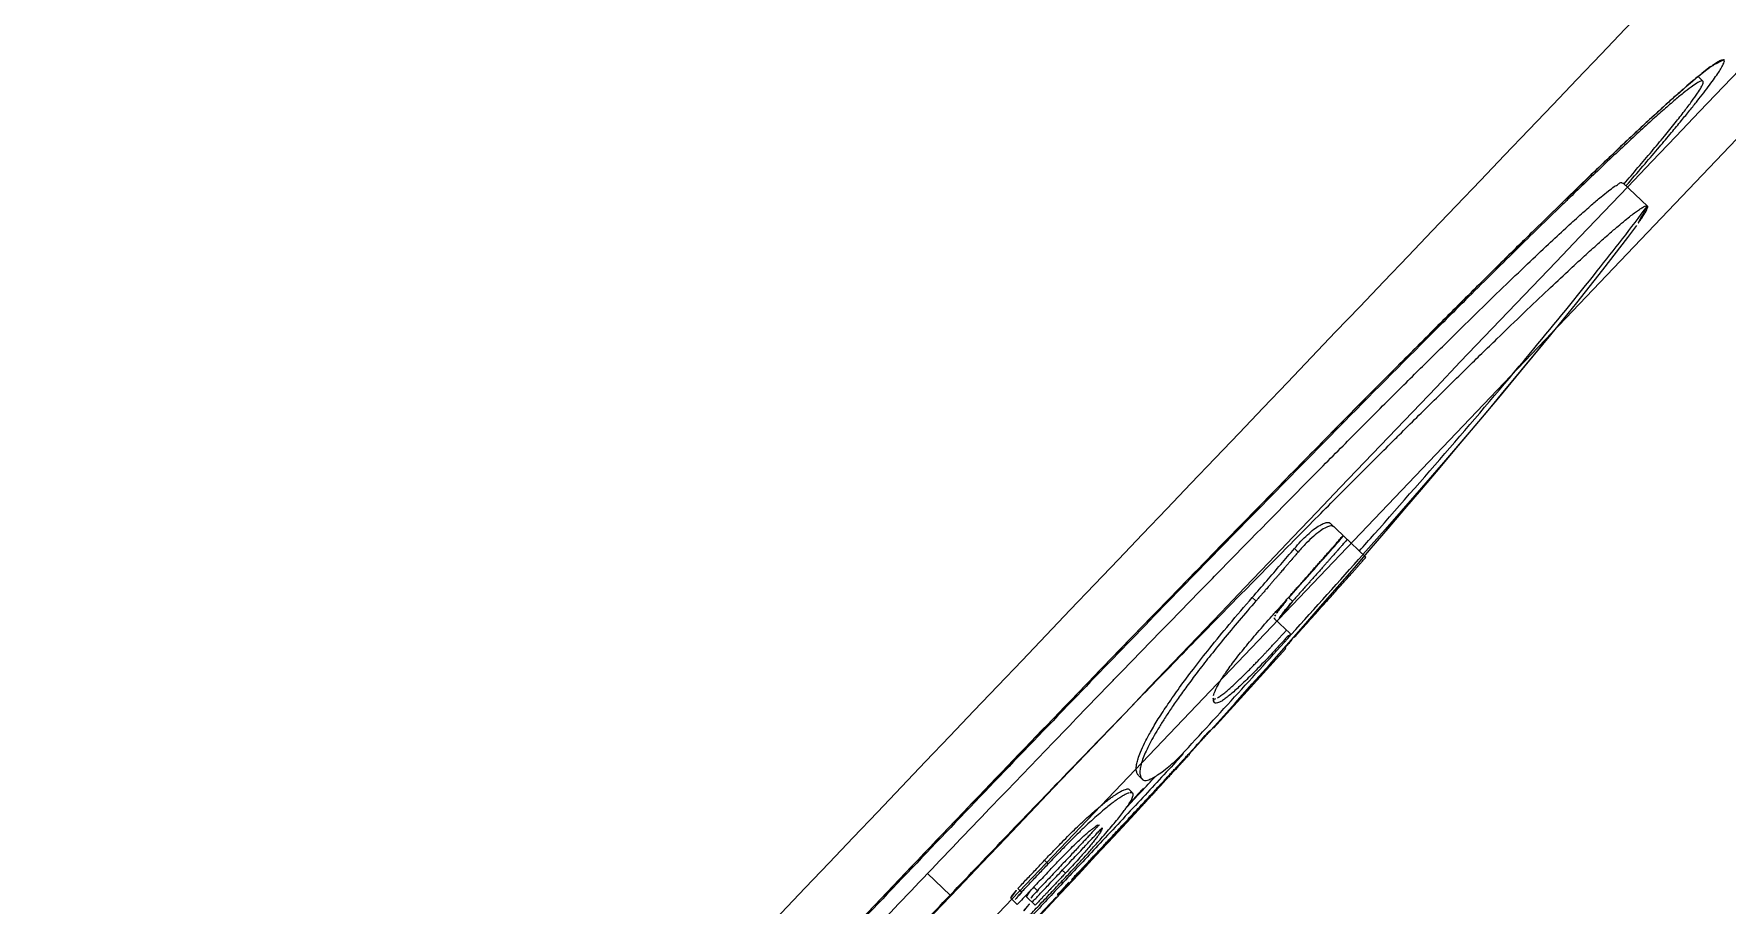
# Model space of a CAD drawing. Header units: millimetres. Extents: x 1145859089 to 1147511753, y -1047484727 to -1047247487.
# Drawn here: x 1146330969.6 to 1146331046, y -1047436603.1 to -1047436563.8 of the extents above; entities that cross this region are included whole.
import ezdxf
from ezdxf.xclip import XClip

# ---------------------------------------------------------------- set-up
doc = ezdxf.new("R2010")
doc.units = ezdxf.units.MM
doc.header["$LTSCALE"] = 100
doc.header["$MEASUREMENT"] = 0
doc.header["$XCLIPFRAME"] = 2
doc.linetypes.add('CENTERX2', pattern=[4, 2.5, -0.5, 0.5, -0.5])
doc.layers.get('0').update_dxf_attribs({"linetype": 'CONTINUOUS'})
for name, color, linetype in [('L-지중매입', 3, 'CENTERX2'), ('XREF', 135, 'CONTINUOUS'), ('단지배치도$0$W240910', 135, 'CONTINUOUS')]:
    doc.layers.add(name, color=color, linetype=linetype)

# ---------------------------------------------------------------- blocks, each defined once
blk = doc.blocks.new('단지배치도$0$zw$9902')
at = {"layer": '단지배치도$0$W240910', "linetype": 'ByBlock', "ltscale": 20}
for p, q in [((62296.523, -65279.298), (62410.382, -65159.882)), ((62371.473, -65196.161), (62371.435, -65196.19)), ((62371.509, -65196.135), (62371.473, -65196.161)), ((62371.543, -65196.109), (62371.509, -65196.135)), ((62371.575, -65196.086), (62371.543, -65196.109)), ((62371.605, -65196.064), (62371.575, -65196.086)), ((62371.634, -65196.044), (62371.605, -65196.064)), ((62371.66, -65196.026), (62371.634, -65196.044)), ((62371.684, -65196.01), (62371.66, -65196.026)), ((62371.706, -65195.995), (62371.684, -65196.01)), ((62371.726, -65195.983), (62371.706, -65195.995)), ((62371.743, -65195.972), (62371.726, -65195.983)), ((62371.758, -65195.963), (62371.743, -65195.972)), ((62371.77, -65195.955), (62371.758, -65195.963)), ((62371.78, -65195.95), (62371.77, -65195.955)), ((62371.787, -65195.946), (62371.78, -65195.95)), ((62371.79, -65195.944), (62371.787, -65195.946)), ((62371.791, -65195.944), (62371.79, -65195.944)), ((62370.593, -65196.882), (62370.457, -65196.999)), ((62370.722, -65196.771), (62370.593, -65196.882)), ((62370.844, -65196.668), (62370.722, -65196.771)), ((62370.959, -65196.571), (62370.844, -65196.668)), ((62371.068, -65196.481), (62370.959, -65196.571)), ((62371.17, -65196.398), (62371.068, -65196.481)), ((62371.303, -65196.664), (62371.091, -65196.462)), ((62371.265, -65196.322), (62371.17, -65196.398)), ((62371.31, -65196.286), (62371.265, -65196.322)), ((62371.354, -65196.253), (62371.31, -65196.286)), ((62371.395, -65196.221), (62371.354, -65196.253)), ((62371.435, -65196.19), (62371.395, -65196.221)), ((62369.755, -65197.621), (62369.486, -65197.864)), ((62370.006, -65197.396), (62369.755, -65197.621)), ((62370.24, -65197.189), (62370.006, -65197.396)), ((62370.457, -65196.999), (62370.24, -65197.189)), ((62368.898, -65198.402), (62368.58, -65198.697)), ((62369.201, -65198.124), (62368.898, -65198.402)), ((62369.486, -65197.864), (62369.201, -65198.124)), ((62368.247, -65199.008), (62367.898, -65199.336)), ((62368.58, -65198.697), (62368.247, -65199.008)), ((62367.534, -65199.679), (62367.156, -65200.038)), ((62367.898, -65199.336), (62367.534, -65199.679)), ((62366.63, -65200.54), (62366.078, -65201.07)), ((62367.156, -65200.038), (62366.63, -65200.54)), ((62366.078, -65201.07), (62365.502, -65201.626)), ((62367.693, -65201.253), (62368.796, -65202.304)), ((62367.834, -65201.387), (62367.839, -65201.38)), ((62364.902, -65202.208), (62364.278, -65202.816)), ((62365.502, -65201.626), (62364.902, -65202.208)), ((62364.278, -65202.816), (62363.631, -65203.45)), ((62363.631, -65203.45), (62362.961, -65204.108)), ((62367.895, -65203.718), (62366.768, -65205.181)), ((62368.305, -65203.173), (62367.895, -65203.718)), ((62362.961, -65204.108), (62362.269, -65204.79)), ((62362.269, -65204.79), (62361.556, -65205.497)), ((62366.768, -65205.181), (62365.595, -65206.664)), ((62361.556, -65205.497), (62360.821, -65206.226)), ((62360.821, -65206.226), (62360.066, -65206.978)), ((62365.595, -65206.664), (62364.426, -65208.11)), ((62360.066, -65206.978), (62359.292, -65207.752)), ((62359.292, -65207.752), (62358.5, -65208.545)), ((62364.426, -65208.11), (62363.268, -65209.517)), ((62358.5, -65208.545), (62357.691, -65209.357)), ((62357.691, -65209.357), (62356.866, -65210.188)), ((62363.268, -65209.517), (62362.074, -65210.947)), ((62356.866, -65210.188), (62356.026, -65211.035)), ((62356.026, -65211.035), (62354.957, -65212.117)), ((62362.074, -65210.947), (62360.841, -65212.405)), ((62354.957, -65212.117), (62353.868, -65213.222)), ((62360.841, -65212.405), (62359.593, -65213.864)), ((62353.868, -65213.222), (62352.755, -65214.354)), ((62352.755, -65214.354), (62351.614, -65215.518)), ((62359.593, -65213.864), (62358.302, -65215.357)), ((62351.614, -65215.518), (62350.437, -65216.721)), ((62358.302, -65215.357), (62356.967, -65216.886)), ((62350.437, -65216.721), (62349.22, -65217.968)), ((62355.071, -65217.165), (62354.491, -65216.612)), ((62356.099, -65218.145), (62355.091, -65217.184)), ((62356.967, -65216.886), (62355.968, -65218.02)), ((62349.22, -65217.968), (62348.213, -65219.002)), ((62353.043, -65217.91), (62352.876, -65217.751)), ((62348.213, -65219.002), (62347.174, -65220.071)), ((62348.475, -65219.814), (62348.541, -65219.746)), ((62347.174, -65220.071), (62346.101, -65221.177)), ((62351.142, -65220.117), (62350.975, -65219.958)), ((62352.789, -65220.132), (62352.622, -65219.973)), ((62346.101, -65221.177), (62345.003, -65222.311)), ((62351.983, -65220.919), (62352.685, -65221.588)), ((62345.003, -65222.311), (62343.89, -65223.462)), ((62352.49, -65222.264), (62350.901, -65224.02)), ((62352.49, -65222.265), (62352.446, -65222.223)), ((62343.89, -65223.462), (62342.771, -65224.622)), ((62350.901, -65224.02), (62349.229, -65225.853)), ((62342.771, -65224.622), (62341.658, -65225.778)), ((62341.658, -65225.778), (62340.56, -65226.921)), ((62349.219, -65225.843), (62349.229, -65225.853)), ((62348.107, -65227.018), (62348.441, -65226.656)), ((62340.56, -65226.921), (62339.223, -65228.313)), ((62347.875, -65226.999), (62347.629, -65227.265)), ((62348.135, -65227.044), (62348.107, -65227.018)), ((62345.879, -65228.024), (62346.045, -65228.182)), ((62347.369, -65227.869), (62347.344, -65227.845)), ((62339.223, -65228.313), (62337.938, -65229.656)), ((62345.402, -65228.61), (62345.572, -65228.773)), ((62345.417, -65229.263), (62345.737, -65228.92)), ((62345.423, -65228.624), (62345.571, -65228.765)), ((62337.938, -65229.656), (62336.699, -65230.953)), ((62336.699, -65230.953), (62335.501, -65232.209)), ((62341.772, -65231.972), (62341.606, -65231.813)), ((62335.501, -65232.209), (62334.338, -65233.429)), ((62337.346, -65233.384), (62336.328, -65232.413)), ((62342.426, -65232.835), (62342.368, -65232.78)), ((62342.543, -65232.4), (62342.403, -65232.266)), ((62342.545, -65232.708), (62342.426, -65232.835)), ((62342.856, -65232.704), (62342.804, -65232.759)), ((62342.856, -65232.704), (62342.829, -65232.678)), ((62343.018, -65232.531), (62342.856, -65232.704)), ((62334.338, -65233.429), (62333.205, -65234.621)), ((62340.087, -65233.529), (62340.376, -65233.805)), ((62340.567, -65233.248), (62340.401, -65233.089)), ((62340.785, -65233.455), (62341.185, -65233.837)), ((62342.147, -65233.461), (62340.85, -65234.832)), ((62341.28, -65233.184), (62341.114, -65233.025))]:
    blk.add_line(p, q, dxfattribs=at)
at = {"layer": '단지배치도$0$W240910'}
for radius in [11431.377, 11931.377]:
    blk.add_arc((57394.291, -57699.4), radius, 251.6277496, 321.4181311, dxfattribs=at)
at = {"layer": '단지배치도$0$W240910', "linetype": 'ByBlock', "ltscale": 20}
for centre, radius, start, end in [((83110.002, -85034.369), 28703.079, 136.1634005, 136.5659855), ((82768.959, -84709.197), 28226.861, 136.1617134, 136.5676793), ((63062.955, -65911.129), 994.87, 135.051348, 135.397225), ((61933.604, -64842.966), 564.854, 317.90354, 318.39537), ((63313.221, -66161.199), 1347.94, 135.702185, 135.914519), ((61847.557, -64764.963), 680.995, 317.247545, 317.887067), ((61811.957, -64732.002), 729.311, 316.994521, 317.146315), ((62345.53, -65228.817), 0.0605, 52.05951, 58.74731), ((62345.531, -65228.815), 0.0586, 46.36637, 52.03321), ((62345.516, -65228.832), 0.0814, 33.82065, 46.32031), ((62430.433, -65315.969), 121.064, 136.63146, 137.60714)]:
    blk.add_arc(centre, radius, start, end, dxfattribs=at)
blk.add_ellipse((61988.099, -64900.376), major_axis=(11.578, -485.991), ratio=1, start_param=0.708795, end_param=0.862005, dxfattribs=at)
for points, start_tangent, end_tangent in [([(62367.839, -65201.38), (62367.937, -65201.268), (62368.692, -65200.393), (62369.337, -65199.637), (62369.88, -65198.991), (62370.333, -65198.446), (62370.715, -65197.977), (62371.046, -65197.565), (62371.339, -65197.19), (62371.601, -65196.845), (62371.829, -65196.531), (62372.012, -65196.263), (62372.14, -65196.056), (62372.218, -65195.908), (62372.258, -65195.805), (62372.252, -65195.704)], (0.655824, 0.754914), (-0.724166, 0.689625)), ([(62371.649, -65196.01), (62371.474, -65196.143), (62371.174, -65196.382), (62371.085, -65196.456)], (-0.804454, -0.594015), (-0.770509, -0.637429)), ([(62372.252, -65195.704), (62372.154, -65195.701), (62372.059, -65195.742), (62371.921, -65195.822), (62371.728, -65195.953), (62371.649, -65196.01)], (-0.724287, 0.689498), (-0.804454, -0.594015)), ([(62371.085, -65196.456), (62370.844, -65196.657), (62370.486, -65196.965), (62370.093, -65197.312), (62369.647, -65197.711), (62369.129, -65198.185), (62368.516, -65198.752), (62367.797, -65199.427), (62366.964, -65200.216), (62366.012, -65201.13), (62364.926, -65202.181), (62363.69, -65203.388), (62362.286, -65204.77), (62360.696, -65206.347), (62358.901, -65208.139), (62356.877, -65210.174), (62354.598, -65212.478), (62352.035, -65215.085), (62349.151, -65218.036), (62345.906, -65221.375), (62342.269, -65225.141), (62338.116, -65229.467), (62333.659, -65234.141), (62329.499, -65238.532), (62325.892, -65242.364), (62322.7, -65245.775), (62319.88, -65248.807), (62317.389, -65251.5), (62315.187, -65253.895), (62313.244, -65256.022), (62311.532, -65257.907), (62310.026, -65259.577), (62308.707, -65261.051), (62307.554, -65262.349), (62306.551, -65263.489), (62305.68, -65264.488), (62304.926, -65265.361), (62304.283, -65266.116), (62303.741, -65266.76), (62303.29, -65267.304), (62302.909, -65267.771), (62302.58, -65268.182), (62302.287, -65268.557), (62302.081, -65268.827)], (-0.770509, -0.637429), (-0.600025, -0.799981)), ([(62371.303, -65196.664), (62371.267, -65196.652), (62371.209, -65196.663), (62371.13, -65196.698), (62371.029, -65196.755), (62370.764, -65196.937), (62370.416, -65197.206), (62369.989, -65197.562), (62369.483, -65198.001), (62368.901, -65198.522), (62368.245, -65199.123), (62366.72, -65200.554), (62365.31, -65201.906)], (-0.826844, 0.562432), (-0.719307, -0.694693)), ([(62367.746, -65201.299), (62368.992, -65199.837), (62369.561, -65199.153), (62370.053, -65198.546), (62370.468, -65198.02), (62370.803, -65197.576), (62371.056, -65197.216), (62371.225, -65196.942), (62371.277, -65196.839), (62371.308, -65196.758), (62371.317, -65196.699), (62371.303, -65196.664)], (0.653066, 0.757301), (-0.601141, 0.799143)), ([(62356.76, -65211.417), (62358.294, -65209.889), (62359.729, -65208.469), (62361.06, -65207.164), (62362.29, -65205.969), (62363.39, -65204.914), (62364.334, -65204.022), (62365.116, -65203.297), (62365.756, -65202.716), (62366.28, -65202.254), (62366.704, -65201.893), (62367.042, -65201.621), (62367.303, -65201.427), (62367.496, -65201.304), (62367.625, -65201.247), (62367.673, -65201.274)], (0.707162, 0.707052), (0.718636, -0.695386)), ([(62357.377, -65212.848), (62357.602, -65212.624), (62359.186, -65211.055), (62360.652, -65209.615), (62362.01, -65208.293), (62363.245, -65207.102), (62364.318, -65206.082), (62365.216, -65205.239), (62365.959, -65204.553), (62366.573, -65203.998), (62367.071, -65203.556), (62367.472, -65203.211), (62367.795, -65202.942), (62368.055, -65202.733), (62368.266, -65202.573), (62368.437, -65202.453), (62368.573, -65202.368), (62368.677, -65202.315), (62368.796, -65202.304)], (0.708887, 0.705323), (0.723263, -0.690573)), ([(62365.31, -65201.906), (62364.924, -65202.279), (62362.875, -65204.28), (62360.59, -65206.54), (62358.846, -65208.28)], (-0.719307, -0.694693), (-0.70673, -0.707483)), ([(62355.803, -65217.863), (62356.477, -65217.103), (62363.678, -65208.738), (62366.536, -65205.231), (62368.796, -65202.304)], (0.663916, 0.747807), (0.596607, 0.802533)), ([(62368.796, -65202.304), (62368.79, -65202.42), (62368.743, -65202.523), (62368.665, -65202.657), (62368.554, -65202.827), (62368.405, -65203.037), (62368.305, -65203.173)], (0.722189, -0.691696), (-0.598337, -0.801244)), ([(62348.541, -65219.746), (62349.266, -65219.004), (62351.339, -65216.888), (62353.27, -65214.928), (62355.068, -65213.114), (62356.741, -65211.436), (62356.76, -65211.417)], (0.698469, 0.715641), (0.707162, 0.707052)), ([(62354.616, -65212.544), (62349.426, -65217.837), (62342.867, -65224.604), (62335.839, -65231.936), (62328.849, -65239.306), (62322.403, -65246.179), (62317.352, -65251.626)], (-0.702234, -0.711947), (-0.677687, -0.735351)), ([(62337.346, -65233.384), (62339.933, -65230.677), (62342.626, -65227.874), (62345.265, -65225.143), (62347.711, -65222.626), (62349.976, -65220.31), (62352.093, -65218.158), (62354.063, -65216.166), (62355.897, -65214.325), (62357.377, -65212.848)], (0.690086, 0.723728), (0.708887, 0.705323)), ([(62352.876, -65217.751), (62353.168, -65217.425), (62353.468, -65217.13), (62353.757, -65216.884), (62354.018, -65216.706), (62354.233, -65216.602), (62354.391, -65216.573), (62354.491, -65216.612)], (0.648003, 0.761638), (0.723747, -0.690066)), ([(62354.657, -65216.77), (62354.519, -65216.733), (62354.311, -65216.797), (62354.049, -65216.952), (62353.744, -65217.191), (62353.406, -65217.51), (62353.043, -65217.91)], (-0.723747, 0.690066), (-0.648003, -0.761638)), ([(62351.859, -65220.801), (62351.975, -65220.671), (62352.043, -65220.595), (62352.118, -65220.511), (62352.201, -65220.418), (62352.293, -65220.315), (62352.394, -65220.201), (62352.505, -65220.076), (62352.628, -65219.939), (62352.763, -65219.787), (62352.91, -65219.62), (62353.072, -65219.438), (62353.25, -65219.238), (62353.443, -65219.019), (62353.646, -65218.789), (62353.836, -65218.574), (62354.002, -65218.385), (62354.15, -65218.217), (62354.282, -65218.067), (62354.4, -65217.932), (62354.507, -65217.81), (62354.604, -65217.699), (62354.693, -65217.598), (62354.772, -65217.507), (62354.845, -65217.424), (62354.911, -65217.349), (62355.071, -65217.165)], (0.666164, 0.745805), (0.65754, 0.75342)), ([(62352.622, -65219.973), (62353.467, -65219.023), (62354.29, -65218.093), (62355.091, -65217.184)], (0.665853, 0.746083), (0.659664, 0.751561)), ([(62355.258, -65217.343), (62355.195, -65217.414), (62355.113, -65217.508), (62355.045, -65217.585), (62354.964, -65217.677), (62354.867, -65217.787), (62354.753, -65217.917), (62354.688, -65217.991), (62354.616, -65218.071), (62354.539, -65218.159), (62354.454, -65218.255), (62354.362, -65218.359), (62354.262, -65218.473), (62354.153, -65218.596), (62354.036, -65218.729), (62353.908, -65218.873), (62353.772, -65219.026), (62353.647, -65219.167), (62353.537, -65219.291), (62353.44, -65219.401), (62353.352, -65219.499), (62353.274, -65219.587), (62353.202, -65219.667), (62353.138, -65219.74), (62353.025, -65219.866), (62352.931, -65219.972), (62352.853, -65220.06), (62352.789, -65220.132)], (-0.659674, -0.751552), (-0.665841, -0.746094)), ([(62350.975, -65219.958), (62351.624, -65219.211), (62352.257, -65218.475), (62352.876, -65217.751)], (0.656709, 0.754144), (0.648003, 0.761638)), ([(62353.043, -65217.91), (62352.969, -65217.996), (62352.907, -65218.069), (62352.827, -65218.162), (62352.762, -65218.24), (62352.683, -65218.331), (62352.591, -65218.439), (62352.481, -65218.568), (62352.418, -65218.641), (62352.35, -65218.72), (62352.276, -65218.806), (62352.196, -65218.9), (62352.108, -65219.001), (62352.014, -65219.11), (62351.912, -65219.228), (62351.816, -65219.34), (62351.732, -65219.437), (62351.658, -65219.523), (62351.591, -65219.6), (62351.477, -65219.731), (62351.384, -65219.839), (62351.306, -65219.928), (62351.241, -65220.003), (62351.142, -65220.117)], (-0.648003, -0.761638), (-0.656719, -0.754135)), ([(62352.865, -65221.76), (62352.933, -65221.685), (62353.007, -65221.602), (62353.091, -65221.51), (62353.183, -65221.407), (62353.285, -65221.293), (62353.399, -65221.167), (62353.524, -65221.028), (62353.662, -65220.875), (62353.814, -65220.706), (62353.981, -65220.52), (62354.164, -65220.315), (62354.364, -65220.092), (62354.581, -65219.849), (62354.792, -65219.613), (62354.977, -65219.406), (62355.14, -65219.223), (62355.286, -65219.06), (62355.417, -65218.913), (62355.535, -65218.78), (62355.642, -65218.66), (62355.739, -65218.551), (62355.826, -65218.452), (62355.906, -65218.363), (62355.977, -65218.282), (62356.099, -65218.145)], (0.669961, 0.742396), (0.66335, 0.748309)), ([(62345.879, -65228.024), (62345.802, -65227.933), (62345.752, -65227.801), (62345.744, -65227.6), (62345.767, -65227.448), (62345.822, -65227.236), (62345.93, -65226.937), (62346.114, -65226.531), (62346.382, -65226.028), (62346.737, -65225.436), (62347.172, -65224.772), (62347.694, -65224.027), (62348.319, -65223.187), (62349.058, -65222.245), (62349.935, -65221.176), (62350.975, -65219.958)], (-0.723747, 0.690066), (0.656709, 0.754144)), ([(62351.142, -65220.117), (62350.384, -65220.999), (62349.668, -65221.857), (62349.03, -65222.647), (62348.489, -65223.342), (62348.026, -65223.96), (62347.627, -65224.514), (62347.281, -65225.015), (62346.981, -65225.472), (62346.721, -65225.892), (62346.497, -65226.28), (62346.307, -65226.639), (62346.15, -65226.97), (62346.029, -65227.274), (62345.946, -65227.55), (62345.909, -65227.782), (62345.916, -65227.95), (62345.951, -65228.059), (62346.045, -65228.182)], (-0.656719, -0.754135), (0.723747, -0.690066)), ([(62352.071, -65220.673), (62352.086, -65220.648), (62352.186, -65220.506), (62352.283, -65220.379), (62352.37, -65220.27), (62352.446, -65220.178), (62352.513, -65220.099), (62352.622, -65219.973)], (0.529749, 0.848154), (0.665853, 0.746083)), ([(62352.789, -65220.132), (62352.723, -65220.207), (62352.645, -65220.298), (62352.554, -65220.408), (62352.448, -65220.539), (62352.391, -65220.613), (62352.332, -65220.693), (62352.272, -65220.778), (62352.218, -65220.863), (62352.149, -65221.078)], (0.723747, -0.690066), (0.723747, -0.690066)), ([(62349.226, -65224.379), (62349.258, -65224.281), (62349.431, -65223.908), (62349.729, -65223.424), (62350.141, -65222.851), (62350.638, -65222.221), (62351.21, -65221.54), (62351.859, -65220.801)], (0.267848, 0.963461), (0.666164, 0.745805)), ([(62351.983, -65220.919), (62351.994, -65220.807)], (-0.723747, 0.690066), (0.46221, 0.886771)), ([(62351.994, -65220.807), (62352.005, -65220.787), (62352.071, -65220.673)], (0.46221, 0.886771), (0.529749, 0.848154)), ([(62352.685, -65221.588), (62352.554, -65221.733), (62352.412, -65221.889), (62352.252, -65222.064), (62352.074, -65222.257), (62351.876, -65222.47), (62351.656, -65222.704), (62351.413, -65222.959), (62351.143, -65223.238), (62350.862, -65223.523), (62350.596, -65223.783), (62350.355, -65224.012), (62350.136, -65224.211), (62349.937, -65224.381), (62349.756, -65224.522), (62349.595, -65224.63), (62349.456, -65224.701), (62349.258, -65224.696)], (0.723747, -0.690066), (-0.723747, 0.690066)), ([(62349.407, -65224.484), (62349.561, -65224.383), (62349.732, -65224.253), (62349.912, -65224.102), (62350.096, -65223.939), (62350.281, -65223.767), (62350.463, -65223.592), (62350.638, -65223.42), (62350.804, -65223.255), (62350.958, -65223.098), (62351.103, -65222.95), (62351.236, -65222.811), (62351.36, -65222.681), (62351.475, -65222.561), (62351.58, -65222.449), (62351.678, -65222.345), (62351.77, -65222.247), (62351.855, -65222.155), (62351.933, -65222.071), (62352.003, -65221.995), (62352.067, -65221.926), (62352.176, -65221.807), (62352.267, -65221.707), (62352.343, -65221.623), (62352.41, -65221.549), (62352.518, -65221.429)], (0.859369, 0.511355), (0.666517, 0.74549)), ([(62352.446, -65222.223), (62352.584, -65222.071), (62352.723, -65221.917), (62352.865, -65221.76)], (0.671923, 0.740621), (0.669953, 0.742404)), ([(62336.328, -65232.413), (62339.315, -65229.289), (62342.083, -65226.408), (62344.652, -65223.748), (62344.993, -65223.396)], (0.690066, 0.723747), (0.695763, 0.718272)), ([(62349.258, -65224.696), (62349.204, -65224.541), (62349.226, -65224.379)], (-0.723747, 0.690066), (0.267848, 0.963461)), ([(62349.206, -65224.564), (62349.274, -65224.548), (62349.407, -65224.484)], (0.991704, 0.128543), (0.859369, 0.511355)), ([(62348.441, -65226.656), (62348.531, -65226.559), (62348.639, -65226.443), (62348.768, -65226.305), (62348.84, -65226.227), (62348.918, -65226.145), (62348.998, -65226.061), (62349.071, -65225.985), (62349.219, -65225.843)], (-0.723747, 0.690066), (0.723747, -0.690066)), ([(62347.629, -65227.265), (62345.927, -65229.1), (62344.109, -65231.045), (62342.545, -65232.708)], (-0.678822, -0.734303), (-0.686209, -0.727404)), ([(62342.829, -65232.678), (62342.93, -65232.571), (62343.054, -65232.44), (62343.126, -65232.363), (62343.206, -65232.279), (62343.293, -65232.186), (62343.39, -65232.083), (62343.496, -65231.97), (62343.613, -65231.845), (62343.742, -65231.708), (62343.884, -65231.557), (62344.041, -65231.39), (62344.213, -65231.206), (62344.403, -65231.003), (62344.612, -65230.78), (62344.842, -65230.535), (62345.094, -65230.265), (62345.369, -65229.97), (62345.669, -65229.648), (62345.976, -65229.318), (62346.249, -65229.025), (62346.489, -65228.767), (62346.702, -65228.537), (62346.893, -65228.331), (62347.065, -65228.145), (62347.221, -65227.978), (62347.362, -65227.825), (62347.49, -65227.687), (62347.606, -65227.561), (62347.713, -65227.446), (62347.809, -65227.341), (62347.897, -65227.246), (62347.978, -65227.159), (62348.051, -65227.08), (62348.107, -65227.018)], (0.685892, 0.727703), (0.677964, 0.735096)), ([(62346.045, -65228.182), (62346.19, -65228.212), (62346.316, -65228.178), (62346.486, -65228.099), (62346.706, -65227.965), (62346.977, -65227.771), (62347.284, -65227.523), (62347.606, -65227.244)], (0.723747, -0.690066), (0.74566, 0.666326)), ([(62348.077, -65227.114), (62348.059, -65227.126), (62347.941, -65227.253), (62347.86, -65227.339), (62347.762, -65227.445), (62347.644, -65227.572), (62347.508, -65227.718), (62347.369, -65227.869)], (-0.850769, -0.52554), (0.723747, -0.690066)), ([(62347.606, -65227.244), (62347.695, -65227.164), (62347.784, -65227.083), (62347.875, -65226.999)], (0.74565, 0.666338), (0.733096, 0.680126)), ([(62348.135, -65227.045), (62348.077, -65227.114)], (0.710771, -0.703424), (-0.850769, -0.52554)), ([(62347.369, -65227.869), (62347.244, -65228.004), (62347.171, -65228.083), (62347.089, -65228.171), (62346.999, -65228.268), (62346.9, -65228.376), (62346.79, -65228.495), (62346.668, -65228.625), (62346.535, -65228.77), (62346.387, -65228.928), (62346.225, -65229.103), (62346.046, -65229.296), (62345.849, -65229.507), (62345.633, -65229.739), (62345.397, -65229.993), (62345.139, -65230.269), (62344.858, -65230.57), (62344.556, -65230.894), (62344.268, -65231.201), (62344.016, -65231.469), (62343.792, -65231.708), (62343.592, -65231.922), (62343.411, -65232.114), (62343.25, -65232.286), (62343.105, -65232.439), (62343.018, -65232.531)], (-0.678822, -0.734303), (-0.685489, -0.728083)), ([(62345.737, -65228.92), (62346.511, -65228.088)], (0.681387, 0.731923), (0.680239, 0.73299)), ([(62341.606, -65231.813), (62341.973, -65231.427), (62342.316, -65231.073), (62342.64, -65230.746), (62342.95, -65230.44), (62343.245, -65230.157), (62343.519, -65229.902), (62343.77, -65229.674), (62344.001, -65229.474), (62344.212, -65229.297), (62344.404, -65229.144), (62344.573, -65229.014), (62344.715, -65228.912), (62344.83, -65228.835), (62344.922, -65228.776), (62345.062, -65228.696), (62345.159, -65228.648), (62345.252, -65228.613), (62345.402, -65228.609)], (0.685668, 0.727915), (0.558026, -0.829824)), ([(62345.42, -65228.77), (62345.37, -65228.789), (62345.234, -65228.852), (62345.093, -65228.933), (62345, -65228.991), (62344.886, -65229.068), (62344.746, -65229.168), (62344.573, -65229.3), (62344.356, -65229.474), (62344.093, -65229.696), (62343.801, -65229.954), (62343.483, -65230.248), (62343.131, -65230.584), (62342.736, -65230.975), (62342.287, -65231.433), (62341.772, -65231.972)], (-0.955315, -0.29559), (-0.685669, -0.727914)), ([(62342.487, -65232.653), (62343.001, -65232.105), (62343.442, -65231.627), (62343.82, -65231.21), (62344.147, -65230.842), (62344.433, -65230.515), (62344.683, -65230.22), (62344.904, -65229.952), (62345.092, -65229.713), (62345.238, -65229.519), (62345.345, -65229.368), (62345.424, -65229.249), (62345.482, -65229.154), (62345.555, -65229.017), (62345.591, -65228.927), (62345.583, -65228.787)], (0.68622, 0.727394), (-0.557702, 0.830041)), ([(62345.407, -65228.614), (62345.423, -65228.623)], (0.986508, -0.163713), (0.6961, -0.717945)), ([(62345.562, -65228.765), (62345.472, -65228.758), (62345.42, -65228.77)], (-0.854599, 0.519288), (-0.955315, -0.29559)), ([(62344.065, -65230.224), (62343.966, -65230.329), (62343.861, -65230.441), (62343.744, -65230.566), (62343.614, -65230.705), (62343.471, -65230.858), (62343.312, -65231.027), (62343.138, -65231.213), (62342.947, -65231.416), (62342.739, -65231.637), (62342.513, -65231.877), (62342.265, -65232.141), (62341.995, -65232.427), (62341.743, -65232.695), (62341.511, -65232.94), (62341.28, -65233.184)], (-0.683121, -0.730306), (-0.687236, -0.726434)), ([(62341.856, -65232.241), (62342.24, -65231.838), (62342.578, -65231.491), (62342.872, -65231.198), (62343.123, -65230.955), (62343.334, -65230.758), (62343.514, -65230.598), (62343.662, -65230.474), (62343.779, -65230.382), (62343.868, -65230.317), (62344.065, -65230.224)], (0.68601, 0.727592), (0.723747, -0.690066)), ([(62344.2, -65230.353), (62344.175, -65230.456), (62344.074, -65230.627), (62343.981, -65230.759), (62343.863, -65230.912), (62343.723, -65231.085), (62343.559, -65231.28), (62343.366, -65231.502), (62343.137, -65231.759), (62342.864, -65232.057), (62342.543, -65232.4)], (0.723747, -0.690066), (-0.685971, -0.727629)), ([(62342.563, -65232.097), (62342.856, -65231.785), (62343.121, -65231.503), (62343.354, -65231.256), (62343.561, -65231.035), (62343.746, -65230.837), (62343.912, -65230.661), (62344.058, -65230.504), (62344.2, -65230.353)], (0.685666, 0.727916), (0.683288, 0.730149)), ([(62340.401, -65233.089), (62340.803, -65232.664), (62341.205, -65232.239), (62341.606, -65231.813)], (0.687573, 0.726115), (0.685668, 0.727915)), ([(62340.567, -65233.248), (62340.958, -65232.835), (62341.359, -65232.41), (62341.772, -65231.972)], (0.687577, 0.726112), (0.685669, 0.727914)), ([(62327.737, -65241.494), (62328.073, -65241.136), (62330.607, -65238.444), (62333.351, -65235.543), (62336.328, -65232.413)], (0.684325, 0.729177), (0.690066, 0.723747)), ([(62341.856, -65232.241), (62341.369, -65232.757), (62340.882, -65233.272), (62340.376, -65233.805)], (-0.68601, -0.727592), (-0.688241, -0.725483)), ([(62340.913, -65234.317), (62341.424, -65233.778), (62341.949, -65233.224), (62342.487, -65232.653)], (0.688389, 0.725342), (0.68622, 0.727394)), ([(62341.045, -65233.703), (62341.209, -65233.53), (62341.376, -65233.353), (62341.565, -65233.154), (62341.777, -65232.929), (62342.013, -65232.679), (62342.275, -65232.402), (62342.563, -65232.097)], (0.687827, 0.725875), (0.685666, 0.727916)), ([(62342.543, -65232.4), (62342.467, -65232.481), (62342.386, -65232.567), (62342.318, -65232.639), (62342.236, -65232.726), (62342.134, -65232.835), (62342.006, -65232.97), (62341.933, -65233.047), (62341.854, -65233.13), (62341.769, -65233.22), (62341.678, -65233.317), (62341.576, -65233.424), (62341.462, -65233.545), (62341.332, -65233.682), (62341.185, -65233.837)], (-0.685971, -0.727629), (-0.687867, -0.725837)), ([(62342.195, -65233.395), (62342.289, -65233.262), (62342.362, -65233.181), (62342.45, -65233.085), (62342.556, -65232.97), (62342.681, -65232.836), (62342.829, -65232.678)], (-0.660529, 0.750801), (0.685892, 0.727703)), ([(62342.804, -65232.759), (62342.707, -65232.861), (62342.58, -65232.995), (62342.473, -65233.109), (62342.382, -65233.203), (62342.307, -65233.281), (62342.195, -65233.395)], (-0.686204, -0.727409), (-0.660529, 0.750801)), ([(62317.778, -65254.379), (62319.197, -65252.815), (62320.948, -65250.896), (62322.843, -65248.833), (62324.892, -65246.617), (62327.097, -65244.246), (62329.494, -65241.683), (62332.095, -65238.919), (62334.766, -65236.096), (62337.346, -65233.384)], (0.67075, 0.741683), (0.690086, 0.723728)), ([(62340.087, -65233.529), (62340.12, -65233.428), (62340.174, -65233.352), (62340.232, -65233.279), (62340.313, -65233.186), (62340.401, -65233.089)], (-0.723747, 0.690066), (0.687572, 0.726116)), ([(62340.567, -65233.248), (62340.482, -65233.342), (62340.408, -65233.427), (62340.308, -65233.556), (62340.253, -65233.688)], (0.723747, -0.690066), (0.723747, -0.690066)), ([(62340.785, -65233.455), (62340.827, -65233.36), (62340.883, -65233.287), (62340.943, -65233.215), (62341.025, -65233.122), (62341.049, -65233.094)], (-0.723747, 0.690066), (0.671807, 0.740726)), ([(62341.28, -65233.184), (62341.193, -65233.279), (62341.118, -65233.364), (62341.015, -65233.49), (62340.952, -65233.614)], (0.723747, -0.690066), (0.723747, -0.690066)), ([(62340.68, -65234.095), (62340.729, -65234.008), (62340.817, -65233.9), (62340.904, -65233.803), (62341.019, -65233.678)], (-0.723747, 0.690066), (0.687863, 0.725841))]:
    blk.add_spline(points, degree=3, dxfattribs=dict(at, start_tangent=start_tangent, end_tangent=end_tangent))
blk = doc.blocks.new('단지배치도')
blk.add_blockref('단지배치도$0$zw$9902', (141034.193, 142437.157))

msp = doc.modelspace()

# ---------------------------------------------------------------- linework, layer by layer
at = {"layer": 'L-지중매입', "ltscale": 2}
msp.add_arc((1146292364.149594, -1047402174.186541, 0), 45716.750817, 303.4822833292, 333.0437788935, dxfattribs=at)

# ---------------------------------------------------------------- block references
at = {"layer": 'XREF'}
ref = msp.add_blockref('단지배치도', (1146127639.433662, -1047513806.462535), dxfattribs=at)
XClip(ref).set_block_clipping_path([(72982.4064819524, 34919.7593965302), (360382.4067475507, 255319.7593436702)])

doc.saveas('drawing.dxf')
